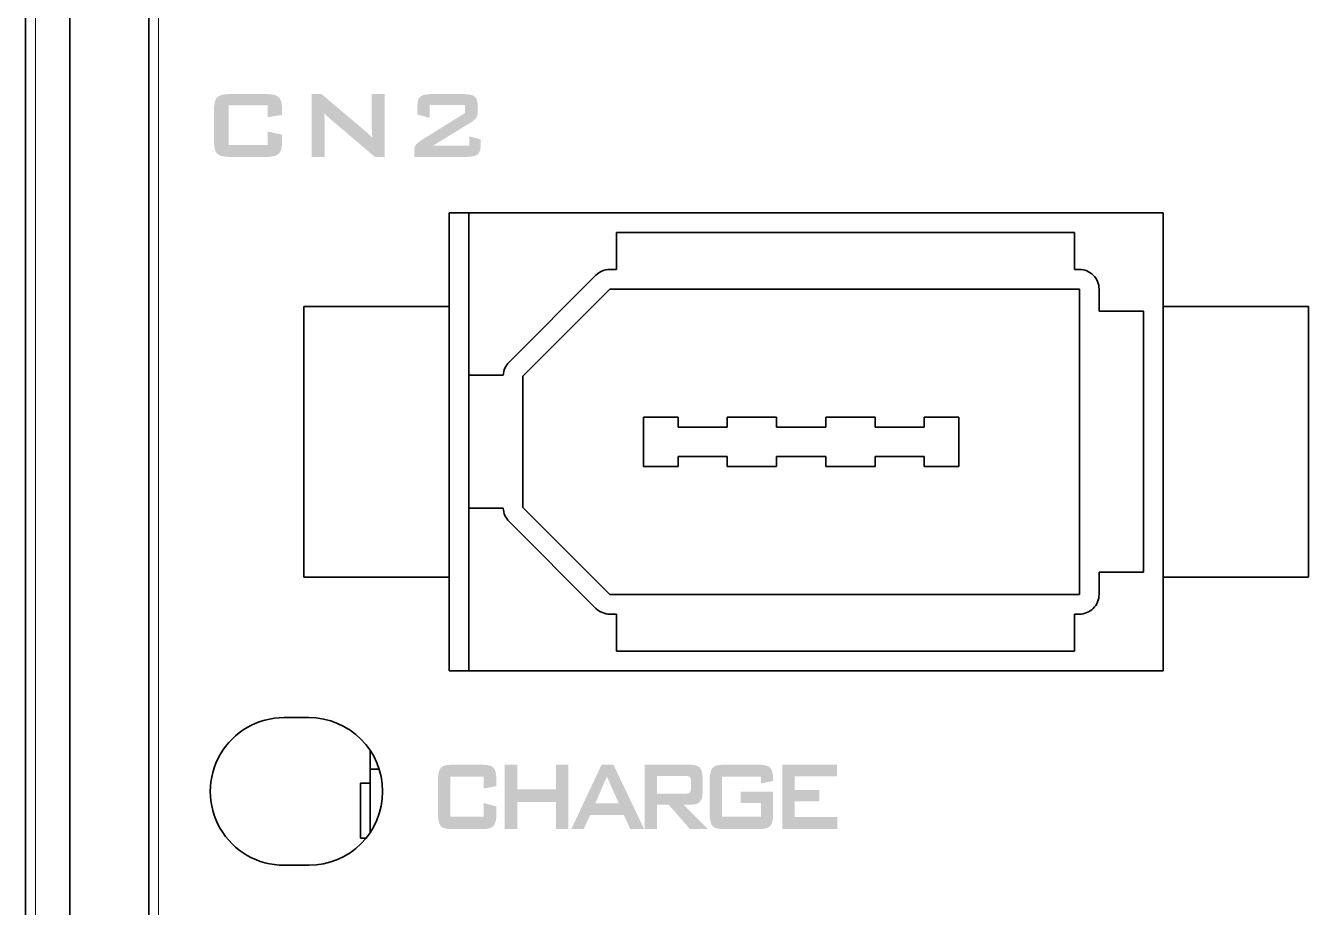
# Model space of a CAD drawing. Extents: x -45 to 645, y -160 to 467.
# Drawn here: x 187.26 to 213.31, y 122.41 to 140.31 of the extents above; entities that cross this region are included whole.
import ezdxf

# ---------------------------------------------------------------- set-up
doc = ezdxf.new("R2010")
doc.units = 0
doc.layers.add('预设值', color=7, linetype='Continuous', true_color=0x000000)

msp = doc.modelspace()

# ---------------------------------------------------------------- hatches: boundary and pattern name
at = {"layer": '预设值', "linetype": 'ByBlock'}
for points in [[(192.172, 138.452), (192.465, 138.499), (192.465, 138.499), (192.465, 138.62), (192.465, 138.642), (192.464, 138.662), (192.463, 138.682), (192.461, 138.7), (192.459, 138.718), (192.457, 138.727), (192.456, 138.735), (192.454, 138.743), (192.452, 138.751), (192.451, 138.759), (192.449, 138.767), (192.446, 138.774), (192.444, 138.781), (192.442, 138.788), (192.439, 138.794), (192.437, 138.801), (192.434, 138.807), (192.431, 138.813), (192.428, 138.819), (192.425, 138.824), (192.423, 138.827), (192.421, 138.83), (192.42, 138.832), (192.418, 138.835), (192.416, 138.837), (192.415, 138.84), (192.413, 138.842), (192.411, 138.844), (192.409, 138.847), (192.407, 138.849), (192.405, 138.851), (192.403, 138.853), (192.401, 138.855), (192.397, 138.859), (192.395, 138.861), (192.393, 138.863), (192.391, 138.865), (192.389, 138.867), (192.386, 138.869), (192.384, 138.87), (192.382, 138.872), (192.379, 138.874), (192.377, 138.876), (192.374, 138.877), (192.371, 138.879), (192.369, 138.88), (192.366, 138.882), (192.36, 138.885), (192.354, 138.888), (192.348, 138.891), (192.342, 138.893), (192.335, 138.896), (192.328, 138.899), (192.321, 138.901), (192.313, 138.903), (192.306, 138.905), (192.298, 138.907), (192.29, 138.909), (192.282, 138.911), (192.273, 138.912), (192.264, 138.914), (192.255, 138.915), (192.236, 138.917), (192.217, 138.919), (192.196, 138.92), (192.175, 138.921), (192.152, 138.921), (192.152, 138.921), (191.399, 138.922), (191.377, 138.921), (191.355, 138.921), (191.335, 138.919), (191.315, 138.917), (191.296, 138.915), (191.287, 138.914), (191.278, 138.912), (191.27, 138.911), (191.261, 138.909), (191.253, 138.907), (191.245, 138.905), (191.238, 138.903), (191.23, 138.901), (191.223, 138.899), (191.216, 138.896), (191.209, 138.893), (191.203, 138.891), (191.196, 138.888), (191.19, 138.885), (191.184, 138.882), (191.179, 138.879), (191.173, 138.875), (191.171, 138.874), (191.168, 138.872), (191.166, 138.87), (191.163, 138.869), (191.161, 138.867), (191.159, 138.865), (191.156, 138.863), (191.154, 138.861), (191.152, 138.859), (191.15, 138.857), (191.148, 138.855), (191.146, 138.853), (191.144, 138.851), (191.142, 138.849), (191.14, 138.847), (191.139, 138.844), (191.137, 138.842), (191.135, 138.84), (191.133, 138.837), (191.132, 138.835), (191.13, 138.832), (191.129, 138.83), (191.125, 138.824), (191.122, 138.819), (191.119, 138.813), (191.117, 138.807), (191.114, 138.801), (191.111, 138.794), (191.109, 138.788), (191.107, 138.781), (191.105, 138.774), (191.102, 138.767), (191.1, 138.759), (191.099, 138.751), (191.097, 138.743), (191.095, 138.735), (191.094, 138.727), (191.093, 138.718), (191.09, 138.7), (191.089, 138.682), (191.087, 138.662), (191.086, 138.642), (191.086, 138.62), (191.086, 138.62), (191.086, 137.949), (191.086, 137.927), (191.087, 137.907), (191.089, 137.887), (191.09, 137.868), (191.093, 137.851), (191.094, 137.842), (191.095, 137.834), (191.097, 137.825), (191.099, 137.817), (191.1, 137.81), (191.102, 137.802), (191.105, 137.795), (191.107, 137.788), (191.109, 137.781), (191.111, 137.774), (191.114, 137.768), (191.117, 137.762), (191.119, 137.756), (191.122, 137.75), (191.125, 137.744), (191.129, 137.739), (191.13, 137.736), (191.132, 137.734), (191.133, 137.731), (191.135, 137.729), (191.137, 137.727), (191.139, 137.724), (191.14, 137.722), (191.142, 137.72), (191.144, 137.718), (191.146, 137.715), (191.148, 137.713), (191.15, 137.711), (191.152, 137.709), (191.154, 137.708), (191.156, 137.706), (191.159, 137.704), (191.161, 137.702), (191.163, 137.7), (191.166, 137.698), (191.168, 137.697), (191.171, 137.695), (191.173, 137.693), (191.176, 137.692), (191.179, 137.69), (191.184, 137.687), (191.19, 137.684), (191.196, 137.681), (191.203, 137.678), (191.209, 137.675), (191.216, 137.673), (191.223, 137.67), (191.23, 137.668), (191.238, 137.666), (191.245, 137.664), (191.253, 137.662), (191.261, 137.66), (191.27, 137.658), (191.278, 137.656), (191.287, 137.655), (191.296, 137.654), (191.315, 137.651), (191.335, 137.65), (191.355, 137.648), (191.377, 137.648), (191.399, 137.647), (191.399, 137.647), (192.152, 137.647), (192.175, 137.648), (192.196, 137.648), (192.217, 137.65), (192.236, 137.651), (192.255, 137.654), (192.264, 137.655), (192.273, 137.656), (192.282, 137.658), (192.29, 137.66), (192.298, 137.662), (192.306, 137.664), (192.313, 137.666), (192.321, 137.668), (192.328, 137.67), (192.335, 137.673), (192.342, 137.675), (192.348, 137.678), (192.354, 137.681), (192.36, 137.684), (192.366, 137.687), (192.369, 137.688), (192.371, 137.69), (192.374, 137.692), (192.377, 137.693), (192.379, 137.695), (192.382, 137.697), (192.384, 137.698), (192.386, 137.7), (192.389, 137.702), (192.391, 137.704), (192.393, 137.706), (192.395, 137.708), (192.397, 137.709), (192.401, 137.713), (192.403, 137.715), (192.405, 137.718), (192.407, 137.72), (192.409, 137.722), (192.411, 137.724), (192.413, 137.727), (192.415, 137.729), (192.416, 137.731), (192.418, 137.734), (192.42, 137.736), (192.421, 137.739), (192.423, 137.742), (192.425, 137.744), (192.428, 137.75), (192.431, 137.756), (192.434, 137.762), (192.437, 137.768), (192.439, 137.774), (192.442, 137.781), (192.444, 137.788), (192.446, 137.795), (192.449, 137.802), (192.451, 137.81), (192.452, 137.817), (192.454, 137.825), (192.456, 137.834), (192.457, 137.842), (192.459, 137.851), (192.461, 137.868), (192.463, 137.887), (192.464, 137.907), (192.465, 137.927), (192.465, 137.949), (192.465, 137.949), (192.465, 138.099), (192.465, 138.099), (192.172, 138.161), (192.172, 138.161), (192.172, 137.887), (192.172, 137.887), (191.38, 137.887), (191.38, 137.887), (191.38, 138.694), (191.38, 138.694), (192.172, 138.694), (192.172, 138.694)], [(193.332, 137.647), (193.332, 138.336), (193.332, 138.377), (193.331, 138.401), (193.33, 138.428), (193.326, 138.481), (193.323, 138.51), (193.32, 138.539), (193.331, 138.526), (193.342, 138.513), (193.348, 138.507), (193.354, 138.501), (193.36, 138.495), (193.363, 138.492), (193.366, 138.489), (193.38, 138.476), (193.425, 138.435), (193.425, 138.435), (194.352, 137.647), (194.352, 137.647), (194.552, 137.647), (194.552, 137.647), (194.552, 138.922), (194.552, 138.922), (194.288, 138.922), (194.288, 138.922), (194.288, 138.252), (194.288, 138.223), (194.289, 138.204), (194.291, 138.183), (194.3, 138.032), (194.285, 138.049), (194.237, 138.099), (194.219, 138.116), (194.2, 138.134), (194.179, 138.152), (194.156, 138.171), (194.156, 138.171), (193.269, 138.922), (193.269, 138.922), (193.068, 138.922), (193.068, 138.921), (193.068, 137.647), (193.068, 137.647)], [(195.215, 138.507), (195.465, 138.442), (195.465, 138.442), (195.465, 138.704), (195.465, 138.704), (196.183, 138.704), (196.183, 138.704), (196.183, 138.539), (196.183, 138.539), (195.311, 137.995), (195.289, 137.982), (195.27, 137.968), (195.252, 137.955), (195.243, 137.948), (195.235, 137.942), (195.228, 137.936), (195.221, 137.93), (195.214, 137.923), (195.207, 137.917), (195.201, 137.911), (195.196, 137.906), (195.191, 137.9), (195.186, 137.894), (195.184, 137.891), (195.182, 137.888), (195.18, 137.885), (195.178, 137.882), (195.176, 137.878), (195.175, 137.875), (195.173, 137.872), (195.171, 137.868), (195.17, 137.865), (195.168, 137.861), (195.167, 137.857), (195.165, 137.854), (195.164, 137.85), (195.163, 137.846), (195.162, 137.842), (195.16, 137.838), (195.159, 137.834), (195.158, 137.83), (195.158, 137.826), (195.157, 137.821), (195.156, 137.817), (195.155, 137.812), (195.154, 137.803), (195.153, 137.794), (195.152, 137.784), (195.152, 137.774), (195.152, 137.763), (195.152, 137.763), (195.152, 137.647), (195.152, 137.647), (196.213, 137.647), (196.233, 137.647), (196.253, 137.648), (196.272, 137.649), (196.29, 137.651), (196.308, 137.652), (196.324, 137.655), (196.332, 137.656), (196.34, 137.657), (196.348, 137.659), (196.355, 137.661), (196.362, 137.662), (196.369, 137.664), (196.376, 137.666), (196.382, 137.668), (196.388, 137.67), (196.394, 137.673), (196.4, 137.675), (196.406, 137.677), (196.411, 137.68), (196.414, 137.681), (196.416, 137.683), (196.419, 137.684), (196.421, 137.686), (196.424, 137.687), (196.426, 137.689), (196.428, 137.69), (196.43, 137.692), (196.432, 137.693), (196.435, 137.695), (196.437, 137.696), (196.439, 137.698), (196.44, 137.7), (196.446, 137.705), (196.448, 137.707), (196.449, 137.708), (196.451, 137.71), (196.453, 137.712), (196.454, 137.714), (196.456, 137.716), (196.458, 137.718), (196.459, 137.72), (196.461, 137.722), (196.462, 137.724), (196.464, 137.726), (196.465, 137.729), (196.467, 137.731), (196.468, 137.733), (196.471, 137.738), (196.473, 137.743), (196.476, 137.748), (196.478, 137.753), (196.48, 137.759), (196.482, 137.764), (196.485, 137.77), (196.486, 137.776), (196.488, 137.782), (196.49, 137.788), (196.491, 137.795), (196.493, 137.802), (196.494, 137.809), (196.495, 137.816), (196.496, 137.823), (196.497, 137.83), (196.499, 137.846), (196.5, 137.862), (196.501, 137.879), (196.501, 137.897), (196.501, 137.897), (196.501, 137.998), (196.501, 137.998), (196.269, 138.065), (196.269, 138.065), (196.269, 137.877), (196.269, 137.877), (195.535, 137.877), (195.535, 137.877), (196.276, 138.331), (196.302, 138.348), (196.314, 138.356), (196.326, 138.364), (196.336, 138.371), (196.347, 138.379), (196.356, 138.387), (196.365, 138.394), (196.373, 138.401), (196.381, 138.408), (196.387, 138.415), (196.391, 138.419), (196.394, 138.422), (196.397, 138.425), (196.399, 138.429), (196.402, 138.432), (196.405, 138.435), (196.407, 138.438), (196.409, 138.441), (196.411, 138.444), (196.413, 138.447), (196.415, 138.451), (196.416, 138.454), (196.418, 138.457), (196.419, 138.461), (196.421, 138.464), (196.422, 138.468), (196.424, 138.476), (196.427, 138.483), (196.429, 138.492), (196.431, 138.5), (196.433, 138.509), (196.435, 138.518), (196.436, 138.527), (196.437, 138.537), (196.438, 138.547), (196.439, 138.557), (196.439, 138.568), (196.44, 138.579), (196.44, 138.591), (196.44, 138.591), (196.44, 138.672), (196.44, 138.69), (196.439, 138.707), (196.438, 138.723), (196.436, 138.738), (196.435, 138.746), (196.434, 138.753), (196.433, 138.76), (196.432, 138.767), (196.43, 138.774), (196.429, 138.78), (196.427, 138.787), (196.425, 138.793), (196.423, 138.799), (196.421, 138.805), (196.419, 138.811), (196.417, 138.816), (196.415, 138.822), (196.412, 138.827), (196.41, 138.832), (196.407, 138.837), (196.404, 138.841), (196.401, 138.846), (196.4, 138.848), (196.398, 138.85), (196.397, 138.852), (196.395, 138.854), (196.393, 138.856), (196.392, 138.858), (196.39, 138.86), (196.388, 138.862), (196.387, 138.864), (196.385, 138.866), (196.383, 138.868), (196.381, 138.87), (196.379, 138.871), (196.377, 138.873), (196.375, 138.874), (196.373, 138.876), (196.371, 138.877), (196.369, 138.879), (196.367, 138.88), (196.365, 138.882), (196.362, 138.883), (196.36, 138.885), (196.358, 138.886), (196.355, 138.887), (196.35, 138.89), (196.345, 138.892), (196.339, 138.895), (196.333, 138.897), (196.327, 138.899), (196.321, 138.901), (196.315, 138.903), (196.308, 138.905), (196.301, 138.907), (196.294, 138.909), (196.287, 138.91), (196.279, 138.912), (196.263, 138.914), (196.247, 138.916), (196.229, 138.918), (196.211, 138.92), (196.192, 138.921), (196.172, 138.921), (196.151, 138.921), (196.151, 138.921), (195.504, 138.922), (195.483, 138.921), (195.462, 138.921), (195.443, 138.92), (195.425, 138.918), (195.407, 138.916), (195.391, 138.914), (195.375, 138.912), (195.368, 138.91), (195.36, 138.909), (195.353, 138.907), (195.346, 138.905), (195.34, 138.903), (195.333, 138.901), (195.327, 138.899), (195.321, 138.897), (195.316, 138.895), (195.31, 138.892), (195.305, 138.89), (195.3, 138.887), (195.297, 138.886), (195.295, 138.885), (195.293, 138.883), (195.29, 138.882), (195.288, 138.88), (195.286, 138.879), (195.284, 138.877), (195.282, 138.876), (195.28, 138.874), (195.278, 138.873), (195.276, 138.871), (195.274, 138.87), (195.272, 138.868), (195.27, 138.866), (195.268, 138.864), (195.267, 138.862), (195.265, 138.86), (195.263, 138.859), (195.262, 138.857), (195.26, 138.854), (195.259, 138.852), (195.257, 138.85), (195.255, 138.848), (195.254, 138.846), (195.251, 138.841), (195.248, 138.837), (195.245, 138.832), (195.243, 138.827), (195.24, 138.822), (195.238, 138.816), (195.236, 138.811), (195.234, 138.805), (195.232, 138.799), (195.23, 138.793), (195.228, 138.787), (195.226, 138.78), (195.225, 138.774), (195.223, 138.767), (195.222, 138.76), (195.221, 138.753), (195.22, 138.746), (195.219, 138.738), (195.217, 138.723), (195.216, 138.707), (195.215, 138.69), (195.215, 138.672), (195.215, 138.672)], [(196.564, 124.822), (196.819, 124.868), (196.819, 124.868), (196.819, 124.995), (196.818, 125.017), (196.818, 125.038), (196.816, 125.058), (196.815, 125.078), (196.813, 125.096), (196.81, 125.114), (196.808, 125.13), (196.806, 125.138), (196.804, 125.146), (196.802, 125.153), (196.8, 125.16), (196.798, 125.167), (196.796, 125.174), (196.794, 125.181), (196.792, 125.187), (196.789, 125.193), (196.787, 125.199), (196.784, 125.205), (196.781, 125.21), (196.778, 125.216), (196.775, 125.221), (196.774, 125.223), (196.772, 125.226), (196.771, 125.228), (196.769, 125.23), (196.767, 125.232), (196.766, 125.234), (196.764, 125.237), (196.762, 125.239), (196.761, 125.241), (196.759, 125.243), (196.757, 125.245), (196.755, 125.247), (196.753, 125.248), (196.751, 125.25), (196.749, 125.252), (196.747, 125.254), (196.745, 125.256), (196.743, 125.257), (196.74, 125.259), (196.738, 125.261), (196.736, 125.262), (196.733, 125.264), (196.731, 125.265), (196.728, 125.267), (196.726, 125.269), (196.723, 125.27), (196.718, 125.273), (196.712, 125.276), (196.706, 125.278), (196.701, 125.281), (196.694, 125.283), (196.688, 125.285), (196.681, 125.287), (196.675, 125.289), (196.668, 125.291), (196.66, 125.293), (196.653, 125.294), (196.645, 125.296), (196.637, 125.297), (196.629, 125.298), (196.621, 125.299), (196.604, 125.301), (196.586, 125.302), (196.567, 125.303), (196.547, 125.303), (196.547, 125.303), (195.902, 125.303), (195.883, 125.303), (195.864, 125.302), (195.846, 125.301), (195.829, 125.299), (195.821, 125.298), (195.813, 125.297), (195.806, 125.296), (195.798, 125.294), (195.791, 125.293), (195.784, 125.291), (195.777, 125.289), (195.77, 125.287), (195.763, 125.285), (195.757, 125.283), (195.751, 125.281), (195.745, 125.278), (195.739, 125.276), (195.734, 125.273), (195.728, 125.27), (195.726, 125.268), (195.723, 125.267), (195.721, 125.265), (195.718, 125.264), (195.716, 125.262), (195.713, 125.261), (195.711, 125.259), (195.709, 125.257), (195.707, 125.256), (195.705, 125.254), (195.702, 125.252), (195.7, 125.25), (195.698, 125.248), (195.696, 125.246), (195.695, 125.245), (195.693, 125.243), (195.691, 125.241), (195.689, 125.239), (195.687, 125.237), (195.686, 125.234), (195.684, 125.232), (195.682, 125.23), (195.681, 125.228), (195.679, 125.226), (195.678, 125.223), (195.676, 125.221), (195.673, 125.216), (195.67, 125.21), (195.668, 125.205), (195.665, 125.199), (195.662, 125.193), (195.66, 125.187), (195.657, 125.181), (195.655, 125.174), (195.653, 125.167), (195.651, 125.16), (195.649, 125.153), (195.647, 125.146), (195.646, 125.138), (195.644, 125.13), (195.641, 125.114), (195.639, 125.096), (195.637, 125.078), (195.635, 125.058), (195.634, 125.038), (195.633, 125.017), (195.633, 124.995), (195.633, 124.995), (195.633, 124.306), (195.633, 124.284), (195.634, 124.263), (195.635, 124.243), (195.637, 124.224), (195.639, 124.205), (195.641, 124.188), (195.644, 124.171), (195.646, 124.163), (195.647, 124.156), (195.649, 124.148), (195.651, 124.141), (195.653, 124.134), (195.655, 124.127), (195.657, 124.12), (195.66, 124.114), (195.662, 124.108), (195.665, 124.102), (195.668, 124.096), (195.67, 124.091), (195.673, 124.086), (195.676, 124.081), (195.678, 124.078), (195.679, 124.076), (195.681, 124.073), (195.682, 124.071), (195.684, 124.069), (195.686, 124.067), (195.687, 124.065), (195.689, 124.063), (195.691, 124.061), (195.693, 124.059), (195.695, 124.057), (195.696, 124.055), (195.698, 124.053), (195.7, 124.051), (195.702, 124.049), (195.705, 124.047), (195.707, 124.046), (195.709, 124.044), (195.711, 124.042), (195.713, 124.041), (195.716, 124.039), (195.718, 124.037), (195.721, 124.036), (195.723, 124.034), (195.726, 124.033), (195.728, 124.031), (195.734, 124.028), (195.739, 124.026), (195.745, 124.023), (195.751, 124.021), (195.757, 124.018), (195.763, 124.016), (195.77, 124.014), (195.777, 124.012), (195.784, 124.01), (195.791, 124.009), (195.798, 124.007), (195.806, 124.005), (195.813, 124.004), (195.821, 124.003), (195.829, 124.002), (195.846, 124), (195.864, 123.999), (195.883, 123.998), (195.902, 123.998), (195.902, 123.998), (196.547, 123.998), (196.567, 123.998), (196.585, 123.999), (196.603, 124), (196.62, 124.002), (196.628, 124.003), (196.636, 124.004), (196.644, 124.005), (196.652, 124.007), (196.659, 124.009), (196.667, 124.01), (196.674, 124.012), (196.68, 124.014), (196.687, 124.016), (196.694, 124.018), (196.7, 124.021), (196.706, 124.023), (196.712, 124.026), (196.717, 124.028), (196.723, 124.031), (196.725, 124.033), (196.728, 124.034), (196.731, 124.036), (196.733, 124.037), (196.735, 124.039), (196.738, 124.041), (196.74, 124.042), (196.742, 124.044), (196.745, 124.046), (196.747, 124.047), (196.749, 124.049), (196.751, 124.051), (196.753, 124.053), (196.755, 124.055), (196.757, 124.057), (196.759, 124.059), (196.761, 124.061), (196.762, 124.063), (196.764, 124.065), (196.766, 124.067), (196.767, 124.069), (196.769, 124.071), (196.771, 124.073), (196.772, 124.076), (196.774, 124.078), (196.775, 124.081), (196.778, 124.086), (196.781, 124.091), (196.784, 124.097), (196.787, 124.102), (196.789, 124.108), (196.792, 124.115), (196.794, 124.121), (196.796, 124.128), (196.798, 124.135), (196.8, 124.142), (196.802, 124.149), (196.804, 124.157), (196.806, 124.165), (196.808, 124.173), (196.81, 124.189), (196.813, 124.207), (196.815, 124.225), (196.816, 124.244), (196.818, 124.264), (196.818, 124.285), (196.819, 124.306), (196.819, 124.306), (196.819, 124.461), (196.819, 124.461), (196.564, 124.526), (196.564, 124.526), (196.564, 124.248), (196.564, 124.248), (195.885, 124.248), (195.885, 124.248), (195.885, 125.063), (195.885, 125.063), (196.564, 125.063), (196.564, 125.063)], [(197.242, 123.998), (197.242, 124.547), (197.242, 124.547), (198.029, 124.547), (198.029, 124.547), (198.029, 123.998), (198.029, 123.998), (198.281, 123.998), (198.281, 123.998), (198.281, 125.303), (198.281, 125.303), (198.029, 125.303), (198.029, 125.303), (198.029, 124.807), (198.029, 124.807), (197.242, 124.807), (197.242, 124.807), (197.242, 125.303), (197.242, 125.303), (196.988, 125.303), (196.988, 125.303), (196.988, 123.998), (196.988, 123.998)], [(202.191, 124.924), (202.438, 124.976), (202.438, 124.976), (202.438, 125.01), (202.438, 125.031), (202.437, 125.05), (202.436, 125.069), (202.435, 125.087), (202.433, 125.104), (202.43, 125.121), (202.429, 125.129), (202.427, 125.136), (202.426, 125.144), (202.424, 125.151), (202.422, 125.158), (202.42, 125.165), (202.418, 125.172), (202.416, 125.178), (202.414, 125.184), (202.411, 125.19), (202.409, 125.196), (202.406, 125.202), (202.404, 125.207), (202.401, 125.212), (202.398, 125.217), (202.396, 125.22), (202.395, 125.222), (202.393, 125.224), (202.392, 125.226), (202.39, 125.229), (202.389, 125.231), (202.387, 125.233), (202.385, 125.235), (202.384, 125.237), (202.378, 125.243), (202.377, 125.245), (202.375, 125.247), (202.373, 125.248), (202.371, 125.25), (202.369, 125.252), (202.367, 125.254), (202.364, 125.256), (202.362, 125.257), (202.36, 125.259), (202.358, 125.261), (202.355, 125.262), (202.353, 125.264), (202.351, 125.265), (202.348, 125.267), (202.346, 125.269), (202.343, 125.27), (202.338, 125.273), (202.332, 125.276), (202.326, 125.278), (202.32, 125.281), (202.314, 125.283), (202.308, 125.285), (202.301, 125.287), (202.295, 125.289), (202.288, 125.291), (202.28, 125.293), (202.273, 125.294), (202.266, 125.296), (202.258, 125.297), (202.25, 125.298), (202.242, 125.299), (202.225, 125.301), (202.207, 125.302), (202.189, 125.303), (202.169, 125.303), (202.169, 125.303), (201.421, 125.303), (201.402, 125.303), (201.383, 125.302), (201.366, 125.301), (201.349, 125.299), (201.341, 125.298), (201.333, 125.297), (201.325, 125.296), (201.317, 125.294), (201.31, 125.293), (201.303, 125.291), (201.296, 125.289), (201.289, 125.287), (201.283, 125.285), (201.276, 125.283), (201.27, 125.281), (201.264, 125.278), (201.259, 125.276), (201.253, 125.273), (201.248, 125.27), (201.245, 125.268), (201.242, 125.267), (201.24, 125.265), (201.238, 125.264), (201.235, 125.262), (201.233, 125.261), (201.23, 125.259), (201.228, 125.257), (201.226, 125.256), (201.224, 125.254), (201.222, 125.252), (201.22, 125.25), (201.218, 125.248), (201.216, 125.246), (201.214, 125.245), (201.212, 125.243), (201.21, 125.241), (201.209, 125.239), (201.207, 125.237), (201.205, 125.234), (201.203, 125.232), (201.202, 125.23), (201.2, 125.228), (201.199, 125.226), (201.197, 125.223), (201.196, 125.221), (201.193, 125.216), (201.19, 125.21), (201.187, 125.205), (201.184, 125.199), (201.182, 125.193), (201.179, 125.187), (201.177, 125.181), (201.175, 125.174), (201.172, 125.167), (201.17, 125.16), (201.169, 125.153), (201.167, 125.146), (201.165, 125.138), (201.163, 125.13), (201.16, 125.114), (201.158, 125.096), (201.156, 125.078), (201.154, 125.058), (201.153, 125.038), (201.153, 125.017), (201.152, 124.995), (201.152, 124.995), (201.152, 124.306), (201.153, 124.284), (201.153, 124.263), (201.154, 124.243), (201.156, 124.224), (201.158, 124.205), (201.16, 124.188), (201.163, 124.171), (201.165, 124.163), (201.167, 124.156), (201.169, 124.148), (201.17, 124.141), (201.172, 124.134), (201.175, 124.127), (201.177, 124.12), (201.179, 124.114), (201.182, 124.108), (201.184, 124.102), (201.187, 124.096), (201.19, 124.091), (201.193, 124.086), (201.196, 124.081), (201.197, 124.078), (201.199, 124.076), (201.2, 124.073), (201.202, 124.071), (201.203, 124.069), (201.205, 124.067), (201.207, 124.065), (201.209, 124.063), (201.21, 124.061), (201.212, 124.059), (201.214, 124.057), (201.216, 124.055), (201.218, 124.053), (201.22, 124.051), (201.222, 124.049), (201.224, 124.047), (201.226, 124.046), (201.228, 124.044), (201.23, 124.042), (201.233, 124.041), (201.235, 124.039), (201.238, 124.037), (201.24, 124.036), (201.242, 124.034), (201.245, 124.033), (201.248, 124.031), (201.253, 124.028), (201.259, 124.026), (201.264, 124.023), (201.27, 124.021), (201.276, 124.018), (201.283, 124.016), (201.289, 124.014), (201.296, 124.012), (201.303, 124.01), (201.31, 124.009), (201.317, 124.007), (201.325, 124.005), (201.333, 124.004), (201.341, 124.003), (201.349, 124.002), (201.366, 124), (201.383, 123.999), (201.402, 123.998), (201.421, 123.998), (201.421, 123.998), (202.169, 123.998), (202.189, 123.998), (202.207, 123.999), (202.225, 124), (202.242, 124.002), (202.25, 124.003), (202.258, 124.004), (202.266, 124.005), (202.273, 124.007), (202.28, 124.009), (202.288, 124.01), (202.295, 124.012), (202.301, 124.014), (202.308, 124.016), (202.314, 124.018), (202.32, 124.021), (202.326, 124.023), (202.332, 124.026), (202.338, 124.028), (202.343, 124.031), (202.346, 124.033), (202.348, 124.034), (202.351, 124.036), (202.353, 124.037), (202.355, 124.039), (202.358, 124.041), (202.36, 124.042), (202.362, 124.044), (202.364, 124.046), (202.367, 124.047), (202.369, 124.049), (202.371, 124.051), (202.373, 124.053), (202.375, 124.055), (202.377, 124.057), (202.378, 124.059), (202.38, 124.061), (202.382, 124.063), (202.384, 124.065), (202.385, 124.067), (202.387, 124.069), (202.389, 124.071), (202.39, 124.073), (202.392, 124.076), (202.393, 124.078), (202.395, 124.081), (202.398, 124.086), (202.401, 124.091), (202.404, 124.096), (202.406, 124.102), (202.409, 124.108), (202.411, 124.114), (202.414, 124.12), (202.416, 124.127), (202.418, 124.134), (202.42, 124.141), (202.422, 124.148), (202.424, 124.156), (202.426, 124.163), (202.427, 124.171), (202.429, 124.179), (202.43, 124.188), (202.433, 124.205), (202.435, 124.224), (202.436, 124.243), (202.437, 124.263), (202.438, 124.284), (202.438, 124.306), (202.438, 124.306), (202.438, 124.757), (202.438, 124.757), (201.781, 124.757), (201.781, 124.757), (201.781, 124.526), (201.781, 124.526), (202.191, 124.526), (202.191, 124.526), (202.191, 124.248), (202.191, 124.248), (201.404, 124.248), (201.404, 124.248), (201.404, 125.063), (201.404, 125.063), (202.191, 125.063), (202.191, 125.063)], [(203.746, 123.998), (203.746, 124.242), (203.746, 124.242), (202.878, 124.242), (202.878, 124.242), (202.878, 124.563), (202.878, 124.563), (203.377, 124.563), (203.377, 124.563), (203.377, 124.788), (203.377, 124.788), (202.878, 124.788), (202.878, 124.788), (202.878, 125.072), (202.878, 125.072), (203.734, 125.072), (203.734, 125.072), (203.734, 125.303), (203.733, 125.303), (202.624, 125.303), (202.624, 125.303), (202.624, 123.998), (202.624, 123.998)]]:
    msp.add_hatch(color=0, dxfattribs=at).paths.add_polyline_path(points, flags=0)
h = msp.add_hatch(color=0, dxfattribs=at)
h.paths.add_polyline_path([(198.593, 123.998), (198.723, 124.285), (198.723, 124.285), (199.407, 124.285), (199.407, 124.285), (199.537, 123.998), (199.537, 123.998), (199.82, 123.998), (199.82, 123.998), (199.197, 125.303), (199.197, 125.303), (198.955, 125.303), (198.955, 125.303), (198.341, 123.998), (198.341, 123.998)], flags=0)
h.paths.add_polyline_path([(199.062, 125.066), (198.83, 124.523), (198.83, 124.523), (199.304, 124.523), (199.304, 124.523)], flags=0)
h = msp.add_hatch(color=0, dxfattribs=at)
h.paths.add_polyline_path([(200.082, 123.998), (200.082, 124.492), (200.082, 124.492), (200.319, 124.492), (200.319, 124.492), (200.752, 123.998), (200.752, 123.998), (201.113, 123.998), (201.113, 123.998), (200.622, 124.492), (200.622, 124.492), (200.764, 124.492), (200.78, 124.492), (200.795, 124.493), (200.809, 124.494), (200.816, 124.494), (200.823, 124.495), (200.83, 124.496), (200.837, 124.497), (200.843, 124.498), (200.85, 124.5), (200.856, 124.501), (200.862, 124.503), (200.868, 124.504), (200.874, 124.506), (200.88, 124.508), (200.885, 124.51), (200.891, 124.512), (200.896, 124.514), (200.901, 124.516), (200.906, 124.519), (200.911, 124.522), (200.916, 124.524), (200.921, 124.527), (200.925, 124.53), (200.93, 124.533), (200.934, 124.536), (200.938, 124.54), (200.942, 124.543), (200.946, 124.547), (200.95, 124.55), (200.953, 124.554), (200.956, 124.558), (200.959, 124.562), (200.962, 124.567), (200.965, 124.571), (200.968, 124.575), (200.971, 124.58), (200.974, 124.585), (200.976, 124.59), (200.979, 124.595), (200.981, 124.6), (200.983, 124.606), (200.986, 124.611), (200.988, 124.617), (200.99, 124.623), (200.991, 124.629), (200.993, 124.635), (200.995, 124.641), (200.996, 124.647), (200.998, 124.654), (200.999, 124.66), (201, 124.667), (201.001, 124.674), (201.002, 124.681), (201.004, 124.695), (201.005, 124.71), (201.006, 124.726), (201.006, 124.742), (201.006, 124.742), (201.006, 125.05), (201.006, 125.067), (201.005, 125.083), (201.004, 125.098), (201.002, 125.113), (201.001, 125.12), (201, 125.127), (200.999, 125.134), (200.998, 125.141), (200.996, 125.147), (200.995, 125.154), (200.993, 125.16), (200.991, 125.166), (200.99, 125.172), (200.988, 125.178), (200.986, 125.184), (200.983, 125.189), (200.981, 125.195), (200.979, 125.2), (200.976, 125.205), (200.974, 125.21), (200.971, 125.215), (200.968, 125.22), (200.965, 125.224), (200.962, 125.229), (200.959, 125.233), (200.956, 125.237), (200.953, 125.241), (200.95, 125.245), (200.946, 125.249), (200.942, 125.252), (200.938, 125.256), (200.934, 125.259), (200.93, 125.262), (200.925, 125.265), (200.921, 125.268), (200.916, 125.271), (200.911, 125.274), (200.906, 125.276), (200.901, 125.279), (200.896, 125.281), (200.891, 125.283), (200.885, 125.285), (200.88, 125.287), (200.874, 125.289), (200.868, 125.291), (200.862, 125.293), (200.856, 125.294), (200.85, 125.295), (200.843, 125.297), (200.837, 125.298), (200.83, 125.299), (200.823, 125.3), (200.816, 125.301), (200.809, 125.301), (200.795, 125.303), (200.779, 125.303), (200.764, 125.303), (200.764, 125.303), (199.832, 125.303), (199.832, 125.303), (199.832, 123.998), (199.832, 123.998)], flags=0)
h.paths.add_polyline_path([(200.747, 125.053), (200.745, 125.055), (200.743, 125.056), (200.742, 125.058), (200.74, 125.059), (200.738, 125.06), (200.736, 125.061), (200.734, 125.063), (200.731, 125.064), (200.729, 125.065), (200.727, 125.066), (200.725, 125.067), (200.722, 125.068), (200.72, 125.069), (200.717, 125.07), (200.714, 125.071), (200.711, 125.072), (200.709, 125.072), (200.706, 125.073), (200.703, 125.074), (200.7, 125.074), (200.696, 125.075), (200.693, 125.076), (200.69, 125.076), (200.686, 125.076), (200.679, 125.077), (200.672, 125.078), (200.664, 125.078), (200.656, 125.078), (200.656, 125.078), (200.082, 125.078), (200.082, 125.078), (200.082, 124.717), (200.082, 124.717), (200.656, 124.717), (200.664, 124.717), (200.672, 124.717), (200.679, 124.718), (200.686, 124.719), (200.69, 124.719), (200.693, 124.72), (200.696, 124.72), (200.7, 124.721), (200.703, 124.721), (200.706, 124.722), (200.709, 124.723), (200.711, 124.724), (200.714, 124.724), (200.717, 124.725), (200.72, 124.726), (200.722, 124.727), (200.725, 124.728), (200.727, 124.729), (200.729, 124.73), (200.731, 124.731), (200.734, 124.732), (200.736, 124.734), (200.738, 124.735), (200.74, 124.736), (200.742, 124.737), (200.743, 124.739), (200.745, 124.74), (200.747, 124.742), (200.747, 124.742), (200.748, 124.743), (200.749, 124.744), (200.75, 124.745), (200.75, 124.745), (200.751, 124.746), (200.752, 124.747), (200.753, 124.748), (200.753, 124.749), (200.754, 124.75), (200.755, 124.751), (200.755, 124.752), (200.756, 124.753), (200.756, 124.754), (200.757, 124.755), (200.758, 124.756), (200.759, 124.758), (200.76, 124.76), (200.761, 124.762), (200.762, 124.764), (200.763, 124.766), (200.764, 124.769), (200.764, 124.771), (200.765, 124.774), (200.766, 124.776), (200.767, 124.779), (200.767, 124.782), (200.768, 124.784), (200.768, 124.787), (200.769, 124.79), (200.769, 124.793), (200.77, 124.796), (200.77, 124.802), (200.771, 124.809), (200.771, 124.815), (200.771, 124.822), (200.771, 124.822), (200.771, 124.973), (200.771, 124.98), (200.771, 124.987), (200.77, 124.993), (200.77, 124.999), (200.769, 125.002), (200.769, 125.005), (200.768, 125.008), (200.768, 125.011), (200.767, 125.014), (200.767, 125.016), (200.766, 125.019), (200.765, 125.021), (200.764, 125.024), (200.764, 125.026), (200.763, 125.029), (200.762, 125.031), (200.761, 125.033), (200.76, 125.035), (200.759, 125.038), (200.758, 125.04), (200.757, 125.041), (200.756, 125.042), (200.756, 125.043), (200.755, 125.043), (200.755, 125.044), (200.754, 125.045), (200.753, 125.046), (200.753, 125.047), (200.752, 125.048), (200.751, 125.049), (200.75, 125.05), (200.75, 125.05), (200.749, 125.051), (200.748, 125.052), (200.747, 125.053)], flags=0)

# ---------------------------------------------------------------- linework, layer by layer
at = {"color": 7, "lineweight": 35}
for p, q in [((187.259, 69.462), (187.259, 237.062)), ((187.259, 69.462), (187.259, 237.062)), ((188.159, 69.462), (188.159, 237.062)), ((188.159, 69.462), (188.159, 237.062)), ((189.759, 69.462), (189.759, 206.076)), ((189.759, 69.462), (189.759, 206.076))]:
    msp.add_line(p, q, dxfattribs=at)
at = {"color": 7, "lineweight": 13}
for p, q in [((187.459, 69.462), (187.459, 237.062)), ((187.459, 69.462), (187.459, 237.062)), ((189.959, 206.076), (189.959, 69.462)), ((189.959, 206.076), (189.959, 69.462))]:
    msp.add_line(p, q, dxfattribs=at)
at = {"color": 7, "lineweight": 35, "ltscale": 0.0475}
for p, q in [((195.859, 136.512), (195.859, 134.612)), ((195.859, 136.512), (195.859, 134.612)), ((210.359, 134.612), (210.359, 136.512)), ((210.359, 134.612), (210.359, 136.512)), ((195.859, 129.112), (195.859, 127.212)), ((195.859, 129.112), (195.859, 127.212)), ((210.359, 127.212), (210.359, 129.112)), ((210.359, 127.212), (210.359, 129.112))]:
    msp.add_line(p, q, dxfattribs=at)
at = {"color": 7, "lineweight": 35, "ltscale": 0.3625}
for p, q in [((210.359, 136.512), (195.859, 136.512)), ((210.359, 136.512), (195.859, 136.512)), ((210.359, 127.212), (195.859, 127.212)), ((210.359, 127.212), (195.859, 127.212))]:
    msp.add_line(p, q, dxfattribs=at)
at = {"color": 7, "lineweight": 35, "ltscale": 0.0825}
for p, q in [((196.259, 136.512), (196.259, 133.212)), ((196.259, 136.512), (196.259, 133.212)), ((196.259, 130.512), (196.259, 127.212)), ((196.259, 130.512), (196.259, 127.212))]:
    msp.add_line(p, q, dxfattribs=at)
at = {"color": 7, "lineweight": 35, "ltscale": 0.2325}
for p, q in [((208.559, 136.112), (199.259, 136.112)), ((208.559, 136.112), (199.259, 136.112)), ((199.259, 127.612), (208.559, 127.612)), ((199.259, 127.612), (208.559, 127.612))]:
    msp.add_line(p, q, dxfattribs=at)
at = {"color": 7, "lineweight": 35, "ltscale": 0.01875}
for p, q in [((199.259, 136.112), (199.259, 135.362)), ((199.259, 136.112), (199.259, 135.362)), ((208.559, 135.362), (208.559, 136.112)), ((208.559, 135.362), (208.559, 136.112)), ((199.259, 128.362), (199.259, 127.612)), ((199.259, 128.362), (199.259, 127.612)), ((208.559, 127.612), (208.559, 128.362)), ((208.559, 127.612), (208.559, 128.362))]:
    msp.add_line(p, q, dxfattribs=at)
at = {"color": 7, "lineweight": 35, "ltscale": 0.062426}
for p, q in [((198.842, 135.245), (197.076, 133.48)), ((198.842, 135.245), (197.076, 133.48)), ((199.125, 134.962), (197.359, 133.197)), ((199.125, 134.962), (197.359, 133.197)), ((199.125, 128.762), (197.359, 130.528)), ((199.125, 128.762), (197.359, 130.528)), ((197.076, 130.245), (198.842, 128.48)), ((197.076, 130.245), (198.842, 128.48))]:
    msp.add_line(p, q, dxfattribs=at)
at = {"color": 7, "lineweight": 35, "ltscale": 0.003358}
for p, q in [((199.259, 135.362), (199.125, 135.362)), ((199.259, 135.362), (199.125, 135.362)), ((199.125, 128.362), (199.259, 128.362)), ((199.125, 128.362), (199.259, 128.362))]:
    msp.add_line(p, q, dxfattribs=at)
at = {"color": 7, "lineweight": 35, "ltscale": 0.0025}
for p, q in [((208.659, 135.362), (208.559, 135.362)), ((208.659, 135.362), (208.559, 135.362)), ((208.559, 128.362), (208.659, 128.362)), ((208.559, 128.362), (208.659, 128.362))]:
    msp.add_line(p, q, dxfattribs=at)
at = {"color": 7, "lineweight": 35, "ltscale": 0.238358}
for p, q in [((208.659, 134.962), (199.125, 134.962)), ((208.659, 134.962), (199.125, 134.962)), ((199.125, 128.762), (208.659, 128.762)), ((199.125, 128.762), (208.659, 128.762))]:
    msp.add_line(p, q, dxfattribs=at)
at = {"color": 7, "lineweight": 35, "ltscale": 0.155}
msp.add_line((208.659, 128.762), (208.659, 134.962), dxfattribs=at)
msp.add_line((208.659, 128.762), (208.659, 134.962), dxfattribs=at)
at = {"color": 7, "lineweight": 35, "ltscale": 0.01125}
for p, q in [((209.059, 134.512), (209.059, 134.962)), ((209.059, 134.512), (209.059, 134.962)), ((209.059, 128.762), (209.059, 129.212)), ((209.059, 128.762), (209.059, 129.212))]:
    msp.add_line(p, q, dxfattribs=at)
at = {"color": 7, "lineweight": 35, "ltscale": 0.1375}
for p, q in [((192.909, 134.612), (192.909, 129.112)), ((192.909, 134.612), (192.909, 129.112)), ((195.859, 134.612), (195.859, 129.112)), ((195.859, 134.612), (195.859, 129.112)), ((210.359, 129.112), (210.359, 134.612)), ((210.359, 129.112), (210.359, 134.612)), ((213.309, 129.112), (213.309, 134.612)), ((213.309, 129.112), (213.309, 134.612))]:
    msp.add_line(p, q, dxfattribs=at)
at = {"color": 7, "lineweight": 35, "ltscale": 0.07375}
for p, q in [((195.859, 134.612), (192.909, 134.612)), ((195.859, 134.612), (192.909, 134.612)), ((213.309, 134.612), (210.359, 134.612)), ((213.309, 134.612), (210.359, 134.612)), ((195.859, 129.112), (192.909, 129.112)), ((195.859, 129.112), (192.909, 129.112)), ((213.309, 129.112), (210.359, 129.112)), ((213.309, 129.112), (210.359, 129.112))]:
    msp.add_line(p, q, dxfattribs=at)
at = {"color": 7, "lineweight": 35, "ltscale": 0.0225}
for p, q in [((209.959, 134.512), (209.059, 134.512)), ((209.959, 134.512), (209.059, 134.512)), ((209.059, 129.212), (209.959, 129.212)), ((209.059, 129.212), (209.959, 129.212))]:
    msp.add_line(p, q, dxfattribs=at)
at = {"color": 7, "lineweight": 35, "ltscale": 0.1325}
msp.add_line((209.959, 129.212), (209.959, 134.512), dxfattribs=at)
msp.add_line((209.959, 129.212), (209.959, 134.512), dxfattribs=at)
at = {"color": 7, "lineweight": 35, "ltscale": 0.017508}
for p, q in [((196.96, 133.212), (196.259, 133.212)), ((196.259, 130.512), (196.96, 130.512))]:
    msp.add_line(p, q, dxfattribs=at)
at = {"color": 7, "lineweight": 35, "ltscale": 0.0675}
msp.add_line((196.259, 133.212), (196.259, 130.512), dxfattribs=at)
msp.add_line((196.259, 133.212), (196.259, 130.512), dxfattribs=at)
at = {"color": 7, "lineweight": 35, "ltscale": 0.017507}
for p, q in [((196.96, 133.212), (196.259, 133.212)), ((196.259, 130.512), (196.96, 130.512))]:
    msp.add_line(p, q, dxfattribs=at)
at = {"color": 7, "lineweight": 35, "ltscale": 0.066716}
msp.add_line((197.359, 133.197), (197.359, 130.528), dxfattribs=at)
msp.add_line((197.359, 133.197), (197.359, 130.528), dxfattribs=at)
at = {"color": 7, "lineweight": 35, "ltscale": 0.025}
for p, q in [((199.809, 131.362), (199.809, 132.362)), ((199.809, 131.362), (199.809, 132.362)), ((201.509, 132.362), (202.509, 132.362)), ((201.509, 132.362), (202.509, 132.362)), ((203.509, 132.362), (204.509, 132.362)), ((203.509, 132.362), (204.509, 132.362)), ((206.209, 132.362), (206.209, 131.362)), ((206.209, 132.362), (206.209, 131.362)), ((200.509, 132.162), (201.509, 132.162)), ((200.509, 132.162), (201.509, 132.162)), ((202.509, 132.162), (203.509, 132.162)), ((202.509, 132.162), (203.509, 132.162)), ((204.509, 132.162), (205.509, 132.162)), ((204.509, 132.162), (205.509, 132.162)), ((201.509, 131.562), (200.509, 131.562)), ((201.509, 131.562), (200.509, 131.562)), ((203.509, 131.562), (202.509, 131.562)), ((203.509, 131.562), (202.509, 131.562)), ((205.509, 131.562), (204.509, 131.562)), ((205.509, 131.562), (204.509, 131.562)), ((202.509, 131.362), (201.509, 131.362)), ((202.509, 131.362), (201.509, 131.362)), ((204.509, 131.362), (203.509, 131.362)), ((204.509, 131.362), (203.509, 131.362))]:
    msp.add_line(p, q, dxfattribs=at)
at = {"color": 7, "lineweight": 35, "ltscale": 0.0175}
for p, q in [((199.809, 132.362), (200.509, 132.362)), ((199.809, 132.362), (200.509, 132.362)), ((205.509, 132.362), (206.209, 132.362)), ((205.509, 132.362), (206.209, 132.362)), ((200.509, 131.362), (199.809, 131.362)), ((200.509, 131.362), (199.809, 131.362)), ((206.209, 131.362), (205.509, 131.362)), ((206.209, 131.362), (205.509, 131.362))]:
    msp.add_line(p, q, dxfattribs=at)
at = {"color": 7, "lineweight": 35, "ltscale": 0.005}
for p, q in [((200.509, 132.362), (200.509, 132.162)), ((200.509, 132.362), (200.509, 132.162)), ((201.509, 132.162), (201.509, 132.362)), ((201.509, 132.162), (201.509, 132.362)), ((202.509, 132.362), (202.509, 132.162)), ((202.509, 132.362), (202.509, 132.162)), ((203.509, 132.162), (203.509, 132.362)), ((203.509, 132.162), (203.509, 132.362)), ((204.509, 132.362), (204.509, 132.162)), ((204.509, 132.362), (204.509, 132.162)), ((205.509, 132.162), (205.509, 132.362)), ((205.509, 132.162), (205.509, 132.362)), ((200.509, 131.562), (200.509, 131.362)), ((200.509, 131.562), (200.509, 131.362)), ((201.509, 131.362), (201.509, 131.562)), ((201.509, 131.362), (201.509, 131.562)), ((202.509, 131.562), (202.509, 131.362)), ((202.509, 131.562), (202.509, 131.362)), ((203.509, 131.362), (203.509, 131.562)), ((203.509, 131.362), (203.509, 131.562)), ((204.509, 131.562), (204.509, 131.362)), ((204.509, 131.562), (204.509, 131.362)), ((205.509, 131.362), (205.509, 131.562)), ((205.509, 131.362), (205.509, 131.562)), ((194.259, 124.932), (194.059, 124.932))]:
    msp.add_line(p, q, dxfattribs=at)
at = {"color": 7, "lineweight": 35, "ltscale": 0.0125}
for p, q in [((193.009, 126.262), (192.509, 126.262)), ((193.009, 126.262), (192.509, 126.262)), ((192.509, 123.262), (193.009, 123.262)), ((192.509, 123.262), (193.009, 123.262))]:
    msp.add_line(p, q, dxfattribs=at)
at = {"color": 7, "lineweight": 35, "ltscale": 0.041458}
msp.add_line((194.259, 125.592), (194.259, 123.933), dxfattribs=at)
at = {"color": 7, "lineweight": 35, "ltscale": 0.009479}
msp.add_line((194.259, 125.212), (194.259, 125.592), dxfattribs=at)
at = {"color": 7, "lineweight": 35, "ltscale": 0.004523}
msp.add_line((194.44, 125.212), (194.259, 125.212), dxfattribs=at)
at = {"color": 7, "lineweight": 35, "ltscale": 0.031979}
msp.add_line((194.259, 125.212), (194.259, 123.933), dxfattribs=at)
at = {"color": 7, "lineweight": 35, "ltscale": 0.028}
msp.add_line((194.059, 124.932), (194.059, 123.812), dxfattribs=at)
at = {"color": 7, "lineweight": 35, "ltscale": 0.002771}
msp.add_line((194.17, 123.812), (194.059, 123.812), dxfattribs=at)
at = {"color": 7, "lineweight": 35}
for centre, radius, start, end in [((199.125, 134.962), 0.4, 90.001, 135.0011), ((199.125, 134.962), 0.4, 90.001, 135.0011), ((208.659, 134.962), 0.4, 359.9991, 90.0004), ((208.659, 134.962), 0.4, 359.9991, 90.0004), ((197.359, 133.197), 0.4, 135.0016, 177.7511), ((197.359, 133.197), 0.4, 135.0016, 177.7511), ((197.359, 130.528), 0.4, 182.2489, 224.9985), ((197.359, 130.528), 0.4, 182.2489, 224.9985), ((208.659, 128.762), 0.4, 269.9991, 0.0004), ((208.659, 128.762), 0.4, 269.9991, 0.0004), ((199.125, 128.762), 0.4, 225.0011, 270.001), ((199.125, 128.762), 0.4, 225.0011, 270.001), ((192.509, 124.762), 1.5, 89.9993, 269.9997), ((192.509, 124.762), 1.5, 89.9993, 269.9997), ((193.009, 124.762), 1.5, 270.0001, 89.9998), ((193.009, 124.762), 1.5, 270.0001, 89.9998)]:
    msp.add_arc(centre, radius, start, end, dxfattribs=at)

doc.saveas('drawing.dxf')
